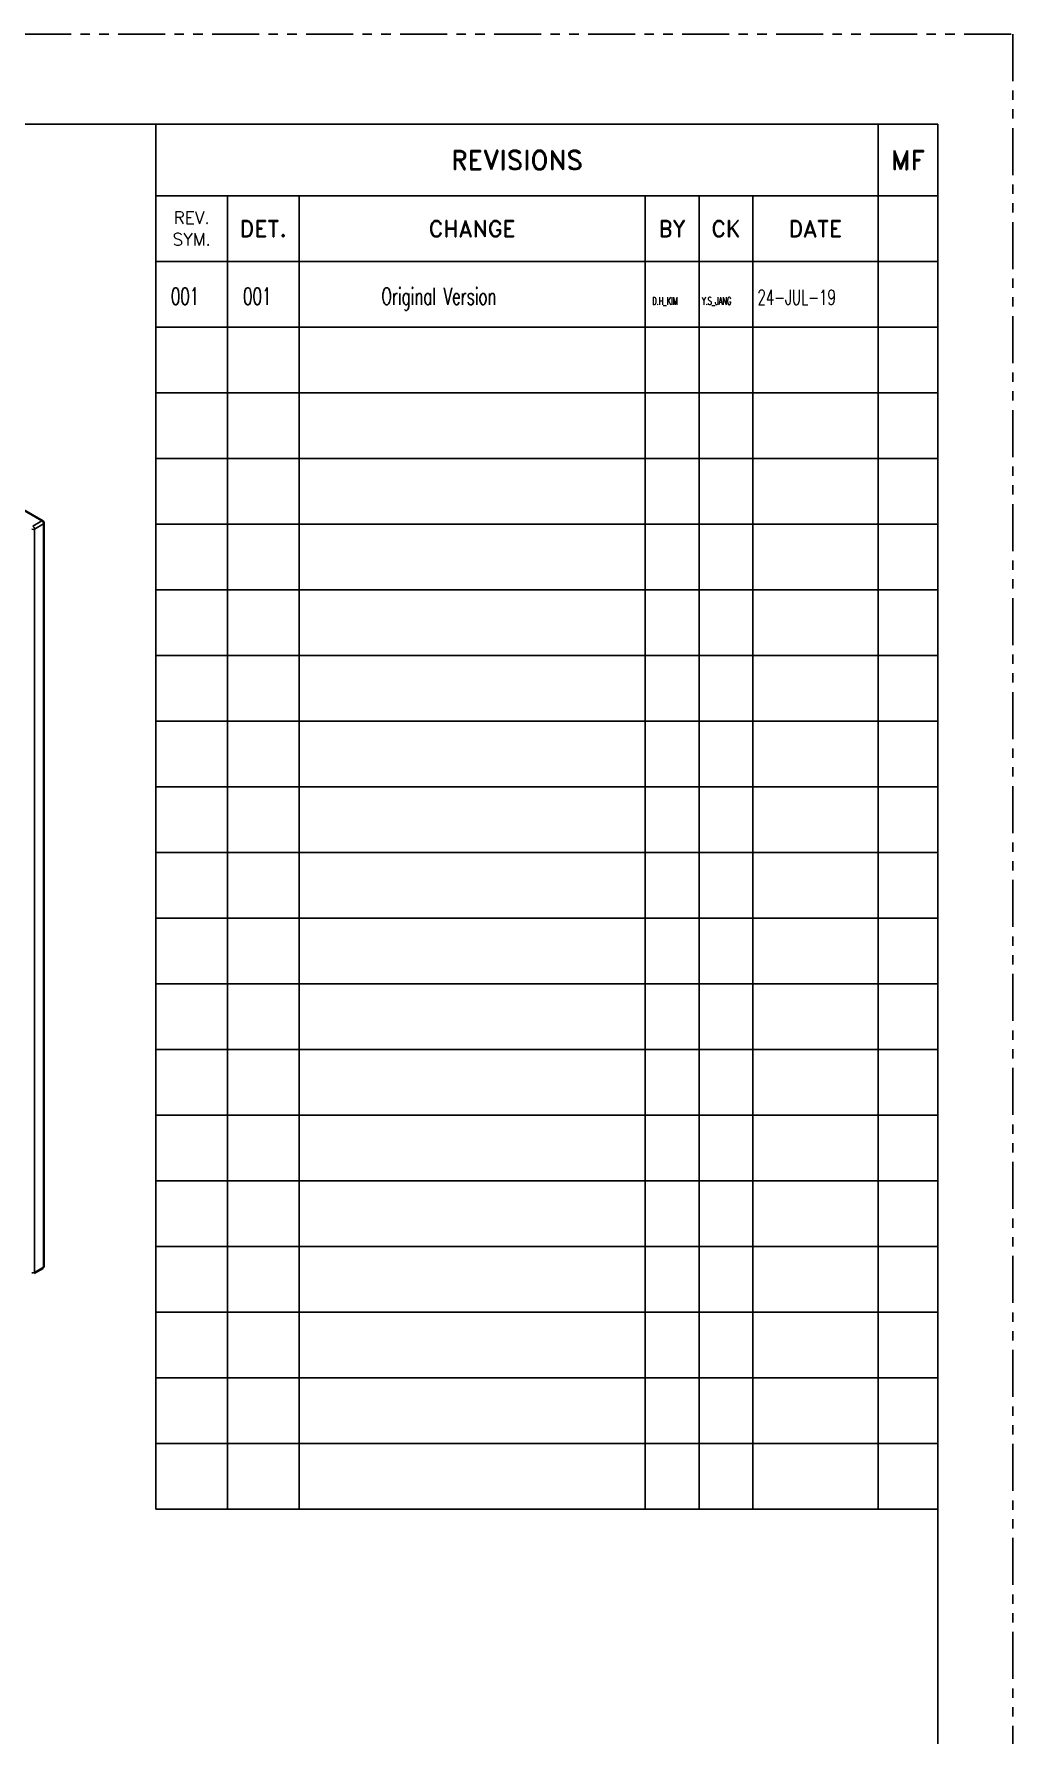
# Model space of a CAD drawing. Header units: millimetres. Extents: x 0 to 7722, y 0 to 5460.
# Drawn here: x 6030 to 7722, y 2519 to 5460 of the extents above; entities that cross this region are included whole.
import ezdxf
from ezdxf.enums import TextEntityAlignment as Align

# ---------------------------------------------------------------- set-up
doc = ezdxf.new("R2010")
doc.units = ezdxf.units.MM
doc.header["$LTSCALE"] = 5
doc.linetypes.add('PHANTOM', pattern=[2.5, 1.25, -0.25, 0.25, -0.25, 0.25, -0.25])
doc.layers.get('0').update_dxf_attribs({"linetype": 'CONTINUOUS'})
for name, color, linetype in [('BORDER', 90, 'CONTINUOUS'), ('BORDER_TXT', 130, 'CONTINUOUS'), ('REVISIONS INFORMATION', 4, 'CONTINUOUS'), ('VIEW_BNDS', 253, 'PHANTOM')]:
    doc.layers.add(name, color=color, linetype=linetype)
doc.styles.add('BORDER', font='ROMAND')
doc.styles.add('BORDER_TXT', font='ROMANS')
doc.styles.add('ROMANS', font='romans.shx', dxfattribs={"width": 0.65})
doc.styles.get("Standard").update_dxf_attribs({"font": 'romans_2.shx', "width": 0.85, "bigfont": 'fhg.shx'})

# ---------------------------------------------------------------- blocks, each defined once
blk = doc.blocks.new('RWFWFWEWEFWEFWEF')
for p, q in [((831.2, 1387.8), (1532.7, 983.9)), ((833.2, 1388), (1534.7, 984.1)), ((1532.7, 983.9), (1517.1, 974.9)), ((1519.9, 970), (1535.5, 979)), ((1535.5, 979), (1535.5, -306.2)), ((1536.7, -304.6), (1536.7, 980.6)), ((1519.9, -315.2), (1519.9, 970)), ((1534.7, -308.1), (1519.1, -317)), ((1535.5, -306.2), (1519.9, -315.2))]:
    blk.add_line(p, q)
for centre, start, end in [((1532.7, 980.6), 0, 60.064), ((1532.7, -304.6), 299.936, 0)]:
    blk.add_arc(centre, 4, start, end)
for centre, major_axis, ratio, start_param, end_param in [((1517.1, 971.6), (-2, 3.47), 0.578093, 3.928925, 5.499721), ((1532.7, 980.6), (2, 3.47), 0.578093, 0, 0.783464), ((1532.7, 980.6), (2, -3.47), 0.578093, 0.787332, 2.358128), ((1532.7, 980.6), (4, 0), 0.575862, 5.497787, 6.283185), ((1517.1, 971.6), (4, 0), 0.575862, 4.232842, 5.497787), ((1517.1, -313.6), (-4, 0), 0.575862, 1.143718, 2.356194), ((1517.1, -313.6), (2, -3.47), 0.578093, 0, 0.787332), ((1532.7, -304.6), (2, -3.47), 0.578093, 0, 0.787332), ((1532.7, -304.6), (4, 0), 0.575862, 5.497787, 6.283185)]:
    blk.add_ellipse(centre, major_axis=major_axis, ratio=ratio, start_param=start_param, end_param=end_param)
blk = doc.blocks.new('A2-BORDER')
at = {"layer": 'BORDER'}
for p, q in [((10, 408), (584, 408)), ((584, 408), (584, 12))]:
    blk.add_line(p, q, dxfattribs=at)
at = {"layer": 'VIEW_BNDS'}
for p, q in [((0, 420), (594, 420)), ((594, 420), (594, 0))]:
    blk.add_line(p, q, dxfattribs=at)
at = {"layer": 'BORDER_TXT', "style": 'BORDER_TXT'}
blk.add_attdef('PX-NUMBER', (92.14, 413.71), '', height=3.5, rotation=180, dxfattribs=at)
at = {"layer": 'BORDER_TXT'}
blk.add_attdef('VENDOR-JOB', (589, 12), '', height=3, rotation=90, dxfattribs=at)
blk = doc.blocks.new('MREVBLK')
at = {"layer": 'BORDER', "color": 70}
for p, q in [((-103.98125, 0), (-103.98125, -184.15)), ((-7.9375, 0), (-7.9375, -184.15)), ((-103.98125, -9.525), (0, -9.525)), ((-94.45625, -9.525), (-94.45625, -184.15)), ((-84.93125, -9.525), (-84.93125, -184.15)), ((-38.89375, -9.525), (-38.89375, -184.15)), ((-31.75127, -9.525), (-31.75127, -184.15)), ((-24.60879, -9.525), (-24.60879, -184.15)), ((-103.98125, -18.25625), (0, -18.25625)), ((-103.98125, -26.9875), (0, -26.9875)), ((-103.98125, -35.71875), (0, -35.71875)), ((-103.98125, -44.45), (0, -44.45)), ((-103.98125, -53.18125), (0, -53.18125)), ((-103.98125, -61.9125), (0, -61.9125)), ((-103.98125, -70.64375), (0, -70.64375)), ((-103.98125, -79.375), (0, -79.375)), ((-103.98125, -88.10625), (0, -88.10625)), ((-103.98125, -96.8375), (0, -96.8375)), ((-103.98125, -105.56875), (0, -105.56875)), ((-103.98125, -114.3), (0, -114.3)), ((-103.98125, -123.03125), (0, -123.03125)), ((-103.98125, -131.7625), (0, -131.7625)), ((-103.98125, -140.49375), (0, -140.49375)), ((-103.98125, -149.225), (0, -149.225)), ((-103.98125, -157.95625), (0, -157.95625)), ((-103.98125, -166.6875), (0, -166.6875)), ((-103.98125, -175.41875), (0, -175.41875)), ((-103.98125, -184.15), (0, -184.15))]:
    blk.add_line(p, q, dxfattribs=at)
at = {"layer": 'BORDER', "color": 70, "style": 'BORDER'}
blk.add_text('REVISIONS', height=2.54, dxfattribs=at).set_placement((-55.959375, -4.7625), align=Align.MIDDLE_CENTER)
for s, height, p in [('MF', 2.54, (-3.96875, -4.7625)), ('REV.', 1.651, (-99.21875, -12.42349)), ('DET.', 2.159, (-89.69375, -13.890625)), ('CHANGE', 2.159, (-61.9125, -13.890625)), ('BY', 2.159, (-35.32251, -13.890625)), ('CK', 2.159, (-28.18003, -13.890625)), ('DATE', 2.159, (-16.273145, -13.890625)), ('SYM.', 1.651, (-99.21875, -15.302156))]:
    blk.add_text(s, height=height, dxfattribs=at).set_placement(p, align=Align.MIDDLE)
at = {"layer": 'BORDER_TXT'}
for tag, p in [('1OF2', (-83.40725, -20.894675)), ('ONE', (-83.40725, -22.621875)), ('2OF2', (-83.40725, -24.349075)), ('1OF2', (-83.40725, -29.625925)), ('ONE', (-83.40725, -31.353125)), ('2OF2', (-83.40725, -33.080325)), ('1OF2', (-83.40725, -38.357175)), ('ONE', (-83.40725, -40.084375)), ('2OF2', (-83.40725, -41.811575)), ('1OF2', (-83.40725, -47.088425)), ('ONE', (-83.40725, -48.815625)), ('2OF2', (-83.40725, -50.542825)), ('ONE', (-83.40725, -57.546875)), ('1OF2', (-83.40725, -55.819675)), ('2OF2', (-83.40725, -59.274075)), ('ONE', (-83.40725, -66.278125)), ('1OF2', (-83.40725, -64.550925)), ('2OF2', (-83.40725, -68.005325)), ('1OF2', (-83.40725, -73.282175)), ('ONE', (-83.40725, -75.009375)), ('2OF2', (-83.40725, -76.736575)), ('1OF2', (-83.40725, -82.013425)), ('ONE', (-83.40725, -83.740625)), ('2OF2', (-83.40725, -85.467825)), ('1OF2', (-83.40725, -90.744675)), ('ONE', (-83.40725, -92.471875)), ('2OF2', (-83.40725, -94.199075)), ('1OF2', (-83.40725, -99.475925)), ('ONE', (-83.40725, -101.203125)), ('2OF2', (-83.40725, -102.930325)), ('1OF2', (-83.40725, -108.207175)), ('ONE', (-83.40725, -109.934375)), ('2OF2', (-83.40725, -111.661575)), ('ONE', (-83.40725, -118.665625)), ('1OF2', (-83.40725, -116.938425)), ('2OF2', (-83.40725, -120.392825)), ('ONE', (-83.40725, -127.396875)), ('1OF2', (-83.40725, -125.669675)), ('2OF2', (-83.40725, -129.124075)), ('1OF2', (-83.40725, -134.400925)), ('ONE', (-83.40725, -136.128125)), ('2OF2', (-83.40725, -137.855325)), ('1OF2', (-83.40725, -143.132175)), ('ONE', (-83.40725, -144.859375)), ('2OF2', (-83.40725, -146.586575)), ('1OF2', (-83.40725, -151.863425)), ('ONE', (-83.40725, -153.590625)), ('2OF2', (-83.40725, -155.317825)), ('1OF2', (-83.40725, -160.594675)), ('ONE', (-83.40725, -162.321875)), ('2OF2', (-83.40725, -164.049075)), ('1OF2', (-83.40725, -169.325925)), ('ONE', (-83.40725, -171.053125)), ('2OF2', (-83.40725, -172.780325)), ('ONE', (-83.40725, -179.784375)), ('1OF2', (-83.40725, -178.057175)), ('2OF2', (-83.40725, -181.511575))]:
    blk.add_attdef(tag, text='', height=2.25, dxfattribs=at).set_placement(p, align=Align.MIDDLE_LEFT)
for tag, p in [('SYM', (-99.21875, -22.621875)), ('DET', (-89.69375, -22.621875)), ('BY', (-35.32251, -22.621875)), ('CK', (-28.18003, -22.621875)), ('RDATE', (-16.273145, -22.621875)), ('SYM', (-99.21875, -31.353125)), ('DET', (-89.69375, -31.353125)), ('BY', (-35.32251, -31.353125)), ('CK', (-28.18003, -31.353125)), ('RDATE', (-16.273145, -31.353125)), ('SYM', (-99.21875, -40.084375)), ('DET', (-89.69375, -40.084375)), ('BY', (-35.32251, -40.084375)), ('CK', (-28.18003, -40.084375)), ('RDATE', (-16.273145, -40.084375)), ('SYM', (-99.21875, -48.815625)), ('DET', (-89.69375, -48.815625)), ('BY', (-35.32251, -48.815625)), ('CK', (-28.18003, -48.815625)), ('RDATE', (-16.273145, -48.815625)), ('SYM', (-99.21875, -57.546875)), ('DET', (-89.69375, -57.546875)), ('BY', (-35.32251, -57.546875)), ('CK', (-28.18003, -57.546875)), ('RDATE', (-16.273145, -57.546875)), ('SYM', (-99.21875, -66.278125)), ('DET', (-89.69375, -66.278125)), ('BY', (-35.32251, -66.278125)), ('CK', (-28.18003, -66.278125)), ('RDATE', (-16.273145, -66.278125)), ('SYM', (-99.21875, -75.009375)), ('DET', (-89.69375, -75.009375)), ('BY', (-35.32251, -75.009375)), ('CK', (-28.18003, -75.009375)), ('RDATE', (-16.273145, -75.009375)), ('SYM', (-99.21875, -83.740625)), ('DET', (-89.69375, -83.740625)), ('BY', (-35.32251, -83.740625)), ('CK', (-28.18003, -83.740625)), ('RDATE', (-16.273145, -83.740625)), ('SYM', (-99.21875, -92.471875)), ('DET', (-89.69375, -92.471875)), ('BY', (-35.32251, -92.471875)), ('CK', (-28.18003, -92.471875)), ('RDATE', (-16.273145, -92.471875)), ('SYM', (-99.21875, -101.203125)), ('DET', (-89.69375, -101.203125)), ('BY', (-35.32251, -101.203125)), ('CK', (-28.18003, -101.203125)), ('RDATE', (-16.273145, -101.203125)), ('SYM', (-99.21875, -109.934375)), ('DET', (-89.69375, -109.934375)), ('BY', (-35.32251, -109.934375)), ('CK', (-28.18003, -109.934375)), ('RDATE', (-16.273145, -109.934375)), ('SYM', (-99.21875, -118.665625)), ('DET', (-89.69375, -118.665625)), ('BY', (-35.32251, -118.665625)), ('CK', (-28.18003, -118.665625)), ('RDATE', (-16.273145, -118.665625)), ('SYM', (-99.21875, -127.396875)), ('DET', (-89.69375, -127.396875)), ('BY', (-35.32251, -127.396875)), ('CK', (-28.18003, -127.396875)), ('RDATE', (-16.273145, -127.396875)), ('SYM', (-99.21875, -136.128125)), ('DET', (-89.69375, -136.128125)), ('BY', (-35.32251, -136.128125)), ('CK', (-28.18003, -136.128125)), ('RDATE', (-16.273145, -136.128125)), ('SYM', (-99.21875, -144.859375)), ('DET', (-89.69375, -144.859375)), ('BY', (-35.32251, -144.859375)), ('CK', (-28.18003, -144.859375)), ('RDATE', (-16.273145, -144.859375)), ('SYM', (-99.21875, -153.590625)), ('DET', (-89.69375, -153.590625)), ('BY', (-35.32251, -153.590625)), ('CK', (-28.18003, -153.590625)), ('RDATE', (-16.273145, -153.590625)), ('SYM', (-99.21875, -162.321875)), ('DET', (-89.69375, -162.321875)), ('BY', (-35.32251, -162.321875)), ('CK', (-28.18003, -162.321875)), ('RDATE', (-16.273145, -162.321875)), ('SYM', (-99.21875, -171.053125)), ('DET', (-89.69375, -171.053125)), ('BY', (-35.32251, -171.053125)), ('CK', (-28.18003, -171.053125)), ('RDATE', (-16.273145, -171.053125)), ('SYM', (-99.21875, -179.784375)), ('DET', (-89.69375, -179.784375)), ('BY', (-35.32251, -179.784375)), ('CK', (-28.18003, -179.784375)), ('RDATE', (-16.273145, -179.784375))]:
    blk.add_attdef(tag, text='', height=2.25, dxfattribs=at).set_placement(p, align=Align.MIDDLE_CENTER)

msp = doc.modelspace()

# ---------------------------------------------------------------- block references
at = {"xscale": 13, "yscale": 13, "zscale": 13}
for name, p in [('A2-BORDER', (0, 0)), ('MREVBLK', (7592, 5304))]:
    msp.add_blockref(name, p, dxfattribs=at)
msp.add_blockref('RWFWFWEWEFWEFWEF', (4510.5, 3634.26))

# ---------------------------------------------------------------- texts
at = {"layer": 'REVISIONS INFORMATION', "style": 'ROMANS', "width": 0.65}
for s, height, p in [('001', 29.25, (6266.244, 4992)), ('001', 29.25, (6391.044, 4992)), ('Original Version', 29.25, (6630.244, 4992)), ('D.H_KIM', 13, (7098.244, 4992)), ('Y.S_JANG', 13, (7184.044, 4992)), ('24-JUL-19', 26, (7280.244, 4992))]:
    msp.add_text(s, height=height, dxfattribs=at).set_placement(p)

doc.saveas('drawing.dxf')
